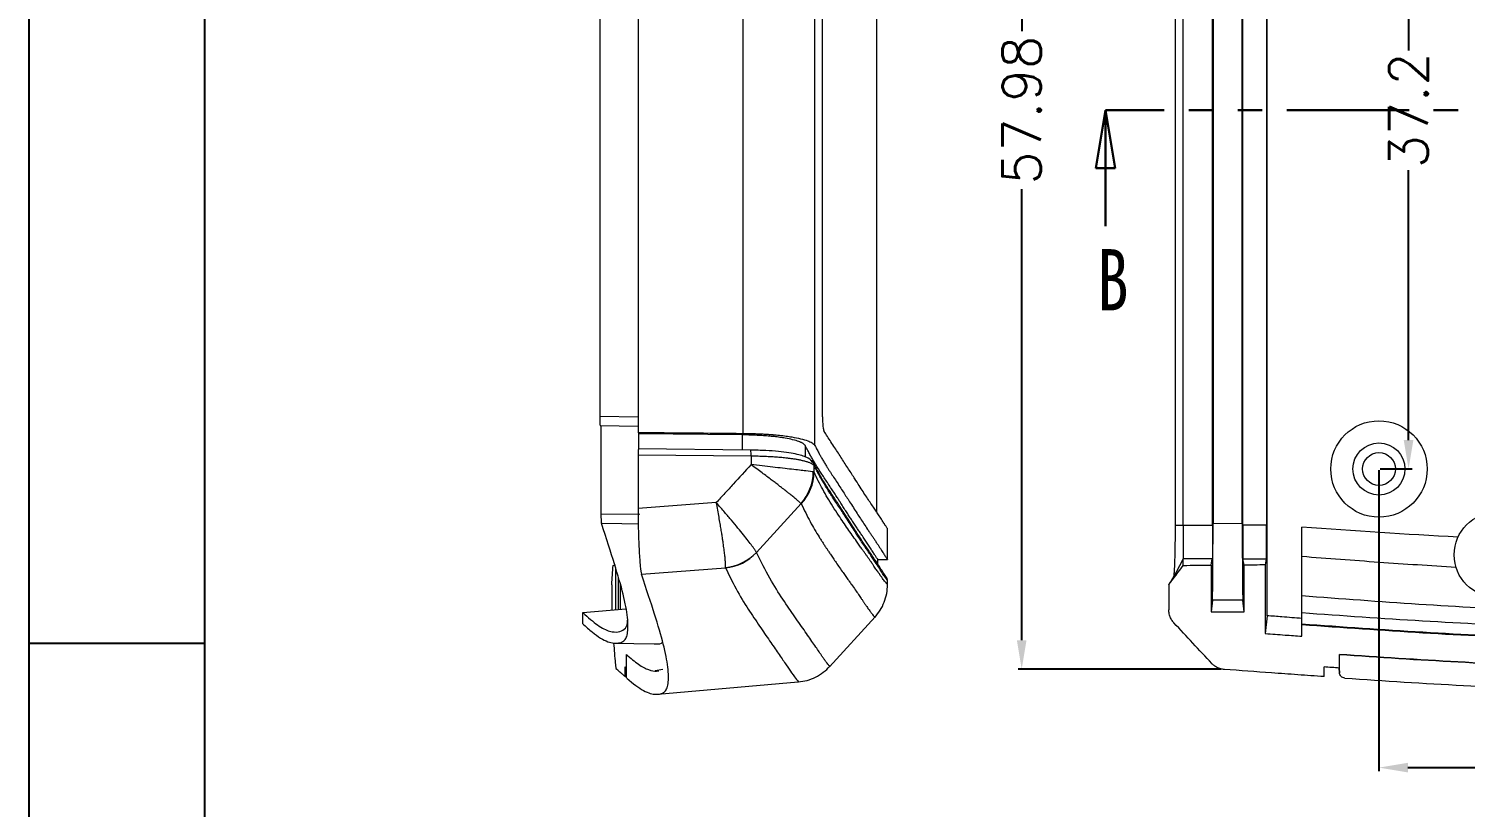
# Model space of a CAD drawing. Header units: inches. Extents: x 2021 to 3023, y 1089 to 1338.
# Drawn here: x 2402 to 2476.5, y 1204.6 to 1245 of the extents above; entities that cross this region are included whole.
import ezdxf

# ---------------------------------------------------------------- set-up
doc = ezdxf.new("R2010")
doc.units = ezdxf.units.IN
doc.linetypes.add('PHANTOM', pattern=[12.7, 6.35, -1.27, 1.27, -1.27, 1.27, -1.27])
doc.styles.add('SLDTEXTSTYLE0', font='TXT', dxfattribs={"width": 0.75})
doc.styles.get("Standard").update_dxf_attribs({"font": 'txt', "bigfont": 'gbcbig.shx'})
doc.dimstyles.new('2', dxfattribs={"dimtxt": 2, "dimasz": 1.5, "dimexe": 0.18, "dimexo": 0.0625, "dimgap": 0.1, "dimtad": 0, "dimzin": 9, "dimdsep": 46, "dimtxsty": 'Standard', "dimcen": 0.5, "dimclrd": 3, "dimclre": 3, "dimadec": 0, "dimazin": 2, "dimtfac": 1, "dimtofl": 0, "dimtmove": 0, "dimatfit": 3, "dimfxl": 1, "dimtolj": 1, "dimtzin": 0, "dimarcsym": 0})

# ---------------------------------------------------------------- blocks, each defined once
blk = doc.blocks.new('_CLOSED')
at = {"color": 0, "linetype": 'ByBlock', "lineweight": -2}
for p, q in [((-1, 0.166667), (0, 0)), ((-1, 0.166667), (-1, -0.166667)), ((0, 0), (-1, -0.166667)), ((0, 0), (-1, 0))]:
    blk.add_line(p, q, dxfattribs=at)
blk = doc.blocks.new('*D123')
at = {"color": 3, "lineweight": -2}
for p, q in [((2463.993, 1269.749), (2453.361, 1269.749)), ((2453.541, 1268.249), (2453.541, 1244.861)), ((2453.541, 1213.273), (2453.541, 1236.661)), ((2463.877, 1211.773), (2453.361, 1211.773))]:
    blk.add_line(p, q, dxfattribs=at)
at = {"color": 3}
for points in [[(2453.291, 1268.249), (2453.791, 1268.249), (2453.541, 1269.749)], [(2453.291, 1213.273), (2453.791, 1213.273), (2453.541, 1211.773)]]:
    blk.add_solid(points, dxfattribs=at)
at = {"layer": 'Defpoints', "color": 0}
for p in [(2453.541, 1269.749), (2464.056, 1269.749), (2463.94, 1211.773)]:
    blk.add_point(p, dxfattribs=at)
at = {"color": 0, "insert": (2453.541, 1240.761), "char_height": 2, "attachment_point": 5, "rotation": 90}
blk.add_mtext('\\A1;57.98', dxfattribs=at)
blk = doc.blocks.new('*D124')
at = {"color": 3, "lineweight": -2}
for p, q in [((2472.135, 1259.354), (2473.787, 1259.354)), ((2473.607, 1257.854), (2473.607, 1243.854)), ((2473.607, 1223.654), (2473.607, 1237.654)), ((2472.135, 1222.154), (2473.787, 1222.154))]:
    blk.add_line(p, q, dxfattribs=at)
at = {"color": 3}
for points in [[(2473.357, 1257.854), (2473.857, 1257.854), (2473.607, 1259.354)], [(2473.357, 1223.654), (2473.857, 1223.654), (2473.607, 1222.154)]]:
    blk.add_solid(points, dxfattribs=at)
at = {"layer": 'Defpoints', "color": 0}
for p in [(2472.072, 1259.354), (2473.607, 1259.354), (2472.072, 1222.154)]:
    blk.add_point(p, dxfattribs=at)
at = {"color": 0, "insert": (2473.607, 1240.754), "char_height": 2, "attachment_point": 5, "rotation": 90}
blk.add_mtext('\\A1;37.2', dxfattribs=at)
blk = doc.blocks.new('*D135')
at = {"color": 3, "lineweight": -2}
for p, q in [((2561.522, 1226.191), (2561.522, 1206.489)), ((2472.072, 1222.091), (2472.072, 1206.489)), ((2473.572, 1206.669), (2512.697, 1206.669)), ((2560.022, 1206.669), (2520.897, 1206.669))]:
    blk.add_line(p, q, dxfattribs=at)
at = {"color": 3}
for points in [[(2473.572, 1206.919), (2473.572, 1206.419), (2472.072, 1206.669)], [(2560.022, 1206.919), (2560.022, 1206.419), (2561.522, 1206.669)]]:
    blk.add_solid(points, dxfattribs=at)
at = {"layer": 'Defpoints', "color": 0}
for p in [(2561.522, 1226.254), (2472.072, 1222.154), (2472.072, 1206.669)]:
    blk.add_point(p, dxfattribs=at)
at = {"color": 0, "insert": (2516.797, 1206.669), "char_height": 2, "attachment_point": 5}
blk.add_mtext('\\A1;89.45', dxfattribs=at)

msp = doc.modelspace()

# ---------------------------------------------------------------- linework, layer by layer
for p, q in [((2402.035, 1337.69), (2402.035, 1088.511)), ((2411.154, 1331.757), (2411.154, 1094.444)), ((2411.154, 1213.1), (2402.035, 1213.1))]:
    msp.add_line(p, q)
at = {"color": 7, "linetype": 'Continuous', "lineweight": 15}
for p, q in [((2466.265, 1214.545), (2466.265, 1266.962)), ((2461.497, 1262.258), (2461.497, 1219.249)), ((2461.922, 1219.249), (2461.922, 1262.258)), ((2463.443, 1219.249), (2463.443, 1262.258)), ((2465.003, 1219.249), (2465.003, 1262.258)), ((2466.241, 1262.258), (2466.241, 1219.249)), ((2446.03, 1219.907), (2446.03, 1261.602)), ((2463.465, 1262.161), (2463.465, 1219.346)), ((2464.981, 1219.334), (2464.981, 1262.173)), ((2442.813, 1223.373), (2442.813, 1258.134)), ((2433.645, 1257.454), (2433.645, 1224.053)), ((2439.074, 1257.505), (2439.074, 1224.002)), ((2431.65, 1256.616), (2431.65, 1224.891)), ((2443.208, 1225.285), (2443.208, 1256.222)), ((2433.645, 1224.356), (2431.682, 1224.39)), ((2431.715, 1224.39), (2431.715, 1219.837)), ((2439.043, 1223.922), (2433.679, 1223.975)), ((2433.679, 1223.192), (2433.679, 1223.975)), ((2433.645, 1222.894), (2433.645, 1220.101)), ((2433.645, 1222.894), (2439.502, 1222.836)), ((2439.489, 1223.134), (2433.663, 1223.192)), ((2439.502, 1222.836), (2439.501, 1222.379)), ((2442.775, 1221.987), (2442.775, 1222.327)), ((2437.701, 1220.413), (2433.645, 1220.101)), ((2439.78, 1217.831), (2442.094, 1220.359)), ((2446.58, 1217.459), (2446.58, 1219.058)), ((2461.497, 1219.249), (2461.922, 1219.249)), ((2461.922, 1219.249), (2463.443, 1219.249)), ((2463.465, 1219.346), (2464.981, 1219.334)), ((2466.241, 1219.249), (2465.003, 1219.249)), ((2468.072, 1217.61), (2468.072, 1219.143)), ((2468.072, 1215.573), (2468.072, 1217.61)), ((2432.474, 1217.042), (2432.474, 1214.857)), ((2433.828, 1216.692), (2438.178, 1217.026)), ((2446.08, 1217.213), (2446.08, 1217.458)), ((2446.08, 1217.453), (2446.573, 1217.453)), ((2461.922, 1217.157), (2461.922, 1217.502)), ((2463.428, 1217.502), (2461.922, 1217.502)), ((2463.372, 1217.164), (2463.428, 1217.502)), ((2463.372, 1217.164), (2463.372, 1214.754)), ((2465.072, 1217.172), (2465.017, 1217.502)), ((2465.017, 1217.502), (2466.226, 1217.502)), ((2465.072, 1214.754), (2465.072, 1217.172)), ((2466.226, 1217.502), (2466.172, 1217.177)), ((2466.172, 1217.177), (2466.172, 1213.62)), ((2432.274, 1216.152), (2432.274, 1214.852)), ((2432.624, 1214.87), (2432.624, 1216.539)), ((2432.719, 1216.22), (2432.719, 1214.879)), ((2446.579, 1216.158), (2446.578, 1216.16)), ((2446.58, 1216.158), (2446.58, 1216.357)), ((2461.172, 1216.152), (2461.247, 1216.264)), ((2461.172, 1216.152), (2461.172, 1214.852)), ((2461.542, 1216.765), (2461.247, 1216.264)), ((2463.433, 1215.361), (2463.372, 1214.754)), ((2465.013, 1215.349), (2463.433, 1215.361)), ((2465.072, 1214.754), (2465.013, 1215.349)), ((2468.072, 1214.708), (2468.072, 1215.573)), ((2430.771, 1214.708), (2433.015, 1214.905)), ((2430.771, 1214.127), (2430.771, 1214.708)), ((2468.072, 1214.127), (2468.072, 1214.708)), ((2443.568, 1211.897), (2445.939, 1214.484)), ((2445.917, 1214.471), (2445.917, 1214.471)), ((2466.265, 1214.545), (2466.172, 1213.62)), ((2468.072, 1214.09), (2468.072, 1214.127)), ((2468.072, 1213.483), (2468.072, 1214.09)), ((2432.357, 1213.127), (2434.489, 1213.09)), ((2433.036, 1211.609), (2433.036, 1212.538)), ((2433.036, 1211.833), (2433.036, 1212.538)), ((2470.022, 1211.609), (2470.022, 1212.538)), ((2470.022, 1211.833), (2470.022, 1212.538)), ((2432.972, 1211.386), (2432.972, 1211.89)), ((2434.92, 1211.75), (2434.537, 1211.685)), ((2434.668, 1211.68), (2434.718, 1211.684)), ((2443.583, 1211.916), (2443.583, 1211.916)), ((2469.222, 1211.386), (2469.222, 1211.89)), ((2470.008, 1211.834), (2470.023, 1211.591)), ((2432.972, 1211.386), (2433.044, 1211.392)), ((2434.67, 1210.476), (2441.949, 1211.112)), ((2441.948, 1211.122), (2441.934, 1211.129))]:
    msp.add_line(p, q, dxfattribs=at)
at = {"color": 1, "linetype": 'PHANTOM', "lineweight": 30}
msp.add_line((2575.238, 1240.754), (2457.894, 1240.754), dxfattribs=at)
at = {"color": 7, "linetype": 'Continuous', "lineweight": 30}
msp.add_line((2457.894, 1234.754), (2457.894, 1240.754), dxfattribs=at)
at = {"color": 8, "linetype": 'Continuous', "lineweight": 15}
for p, q in [((2431.65, 1224.891), (2433.645, 1224.856)), ((2439.043, 1223.922), (2439.043, 1223.139)), ((2442.315, 1223.365), (2442.315, 1222.777)), ((2431.715, 1219.837), (2433.733, 1219.808)), ((2461.922, 1217.502), (2461.542, 1216.765)), ((2470.022, 1211.609), (2470.009, 1211.834))]:
    msp.add_line(p, q, dxfattribs=at)
at = {"color": 7, "linetype": 'Continuous', "lineweight": 15, "flags": 128}
msp.add_lwpolyline([(2439.484, 1223.132), (2439.488, 1223.136), (2439.489, 1223.134)], dxfattribs=at)
at = {"color": 8, "linetype": 'Continuous', "lineweight": 15, "flags": 128}
msp.add_lwpolyline([(2431.74, 1219.347), (2432.791, 1219.332), (2433.652, 1219.319)], dxfattribs=at)
at = {"color": 7, "linetype": 'Continuous', "lineweight": 15}
for centre, radius in [((2472.072, 1222.154), 2.5), ((2472.072, 1222.154), 1.35), ((2472.072, 1222.154), 0.85), ((2478.172, 1217.704), 2.2)]:
    msp.add_circle(centre, radius, dxfattribs=at)
at = {"color": 8, "linetype": 'Continuous', "lineweight": 15}
for centre, radius, start, end in [((2437.817, 1222.91), 1.687, 357.49434, 7.64786), ((2442.485, 1222.331), 0.29, 359.09821, 70.36362)]:
    msp.add_arc(centre, radius, start, end, dxfattribs=at)
at = {"color": 7, "linetype": 'Continuous', "lineweight": 15}
for centre, radius, start, end in [((2440.185, 1222.045), 2.547, 318.54439, 358.98714), ((2440.299, 1222.038), 2.476, 316.87454, 358.81782), ((2437.915, 1219.565), 2.553, 275.91447, 317.0019), ((2437.931, 1219.596), 2.556, 275.58131, 316.33967)]:
    msp.add_arc(centre, radius, start, end, dxfattribs=at)
for centre, major_axis, ratio, start_param, end_param in [((2466.226, 1219.249), (0, 1.75), 0.008727, 3.193953, 4.712389), ((2524.932, 1181.051), (691.829, 0), 0.052408, 1.655833, 1.657429)]:
    msp.add_ellipse(centre, major_axis=major_axis, ratio=ratio, start_param=start_param, end_param=end_param, dxfattribs=at)
for points, knots in [([(2443.303, 1224.099), (2443.3, 1224.106), (2443.293, 1224.118), (2443.284, 1224.149), (2443.274, 1224.188), (2443.263, 1224.252), (2443.249, 1224.351), (2443.235, 1224.501), (2443.223, 1224.674), (2443.215, 1224.867), (2443.209, 1225.073), (2443.209, 1225.214), (2443.208, 1225.285)], [0, 0, 0, 0, 0.0629695, 0.1254452, 0.1879214, 0.2508922, 0.3760149, 0.5011311, 0.6258932, 0.7506384, 0.8753114, 1, 1, 1, 1]), ([(2431.65, 1224.891), (2431.65, 1224.868), (2431.65, 1224.821), (2431.651, 1224.749), (2431.653, 1224.675), (2431.656, 1224.603), (2431.66, 1224.523), (2431.666, 1224.45), (2431.674, 1224.399), (2431.68, 1224.393), (2431.682, 1224.39)], [0, 0, 0, 0, 0.086064, 0.179557, 0.280157, 0.387126, 0.499272, 0.674155, 0.842751, 1, 1, 1, 1]), ([(2442.315, 1223.365), (2442.309, 1223.376), (2442.296, 1223.397), (2442.265, 1223.428), (2442.229, 1223.458), (2442.187, 1223.485), (2442.141, 1223.511), (2442.092, 1223.535), (2442.042, 1223.557), (2441.918, 1223.605), (2441.685, 1223.674), (2441.334, 1223.746), (2441.002, 1223.796), (2440.707, 1223.832), (2440.394, 1223.862), (2440.068, 1223.886), (2439.732, 1223.904), (2439.39, 1223.917), (2439.158, 1223.921), (2439.043, 1223.922)], [0, 0, 0, 0, 0.037948, 0.074036, 0.108264, 0.140632, 0.17114, 0.199789, 0.226578, 0.251508, 0.381512, 0.501409, 0.574678, 0.647238, 0.719104, 0.790296, 0.86083, 0.930725, 1, 1, 1, 1]), ([(2439.074, 1224.002), (2439.141, 1224.002), (2439.275, 1224), (2439.475, 1223.995), (2439.674, 1223.99), (2439.871, 1223.982), (2440.065, 1223.973), (2440.257, 1223.962), (2440.445, 1223.949), (2440.629, 1223.935), (2440.809, 1223.919), (2440.984, 1223.902), (2441.153, 1223.883), (2441.317, 1223.862), (2441.474, 1223.84), (2441.74, 1223.798), (2442.095, 1223.726), (2442.386, 1223.639), (2442.566, 1223.565), (2442.673, 1223.509), (2442.765, 1223.444), (2442.796, 1223.397), (2442.813, 1223.373)], [0, 0, 0, 0, 0.035285, 0.070623, 0.106015, 0.141465, 0.176973, 0.212543, 0.248177, 0.283877, 0.319645, 0.355484, 0.391395, 0.427381, 0.463444, 0.499586, 0.618862, 0.749037, 0.800576, 0.859583, 0.926058, 1, 1, 1, 1]), ([(2446.579, 1219.058), (2446.579, 1219.058), (2446.582, 1219.064), (2446.558, 1219.097), (2446.492, 1219.188), (2446.394, 1219.336), (2446.27, 1219.535), (2446.132, 1219.752), (2445.99, 1219.969), (2445.846, 1220.184), (2445.685, 1220.423), (2445.505, 1220.689), (2445.315, 1220.975), (2445.109, 1221.292), (2444.913, 1221.599), (2444.728, 1221.888), (2444.56, 1222.15), (2444.386, 1222.42), (2444.209, 1222.695), (2444.031, 1222.967), (2443.842, 1223.254), (2443.652, 1223.544), (2443.469, 1223.826), (2443.356, 1224.013), (2443.303, 1224.099)], [0, 0, 0, 0, 0.010186, 0.084488, 0.157754, 0.228088, 0.297325, 0.364141, 0.412351, 0.459975, 0.510471, 0.559724, 0.607738, 0.654929, 0.705003, 0.737625, 0.771602, 0.806933, 0.839682, 0.872405, 0.905219, 0.941042, 0.972745, 1, 1, 1, 1]), ([(2433.668, 1223.19), (2433.663, 1223.204), (2433.656, 1223.178), (2433.648, 1223.067), (2433.645, 1222.982), (2433.645, 1222.894)], [0, 0, 0, 0, 0.5, 0.5, 1, 1, 1, 1]), ([(2442.753, 1222.442), (2442.674, 1222.541), (2442.553, 1222.692), (2442.213, 1222.826), (2441.888, 1222.917), (2441.462, 1222.997), (2440.919, 1223.066), (2440.251, 1223.117), (2439.75, 1223.128), (2439.489, 1223.134)], [0, 0, 0, 0, 0.2060655, 0.3143025, 0.4265726, 0.5498945, 0.6865455, 0.8365426, 1, 1, 1, 1]), ([(2439.502, 1222.836), (2439.564, 1222.835), (2439.688, 1222.834), (2439.87, 1222.83), (2440.049, 1222.825), (2440.224, 1222.818), (2440.394, 1222.81), (2440.56, 1222.801), (2440.72, 1222.791), (2440.874, 1222.779), (2441.023, 1222.767), (2441.166, 1222.753), (2441.318, 1222.737), (2441.483, 1222.718), (2441.662, 1222.693), (2441.845, 1222.665), (2442.025, 1222.631), (2442.2, 1222.593), (2442.363, 1222.55), (2442.509, 1222.501), (2442.632, 1222.448), (2442.728, 1222.389), (2442.759, 1222.348), (2442.775, 1222.327)], [0, 0, 0, 0, 0.037334, 0.074243, 0.110717, 0.146761, 0.182375, 0.21756, 0.252314, 0.28664, 0.320536, 0.354002, 0.38704, 0.430676, 0.478239, 0.52973, 0.585147, 0.644488, 0.707753, 0.774937, 0.846034, 0.921065, 1, 1, 1, 1]), ([(2446.08, 1217.458), (2446.08, 1217.459), (2446.081, 1217.462), (2446.073, 1217.477), (2446.051, 1217.506), (2446.019, 1217.551), (2445.978, 1217.609), (2445.93, 1217.681), (2445.876, 1217.764), (2445.802, 1217.881), (2445.703, 1218.039), (2445.57, 1218.244), (2445.43, 1218.455), (2445.309, 1218.634), (2445.218, 1218.768), (2445.157, 1218.858), (2445.094, 1218.95), (2445.031, 1219.044), (2444.966, 1219.141), (2444.899, 1219.24), (2444.832, 1219.341), (2444.748, 1219.469), (2444.643, 1219.63), (2444.513, 1219.83), (2444.374, 1220.045), (2444.229, 1220.271), (2444.093, 1220.483), (2443.959, 1220.691), (2443.824, 1220.901), (2443.67, 1221.137), (2443.507, 1221.387), (2443.343, 1221.635), (2443.188, 1221.87), (2443.049, 1222.083), (2442.912, 1222.298), (2442.783, 1222.509), (2442.661, 1222.716), (2442.553, 1222.91), (2442.438, 1223.124), (2442.359, 1223.28), (2442.315, 1223.365)], [0, 0, 0, 0, 0.00511, 0.045015, 0.081631, 0.11738, 0.152509, 0.18702, 0.218065, 0.248587, 0.304154, 0.352668, 0.401066, 0.44408, 0.460498, 0.47675, 0.492837, 0.508757, 0.524512, 0.540101, 0.555525, 0.570785, 0.596784, 0.623697, 0.651524, 0.680266, 0.707684, 0.727991, 0.75323, 0.779883, 0.80795, 0.835964, 0.861116, 0.883388, 0.90278, 0.926656, 0.944883, 0.960938, 0.978697, 1, 1, 1, 1]), ([(2442.813, 1223.373), (2442.853, 1223.295), (2442.927, 1223.151), (2443.03, 1222.955), (2443.128, 1222.778), (2443.227, 1222.607), (2443.33, 1222.434), (2443.428, 1222.275), (2443.523, 1222.127), (2443.639, 1221.947), (2443.79, 1221.719), (2443.971, 1221.445), (2444.153, 1221.167), (2444.327, 1220.899), (2444.493, 1220.64), (2444.671, 1220.363), (2444.858, 1220.073), (2445.044, 1219.783), (2445.226, 1219.503), (2445.409, 1219.226), (2445.566, 1218.993), (2445.693, 1218.806), (2445.79, 1218.663), (2445.885, 1218.522), (2445.978, 1218.383), (2446.068, 1218.247), (2446.153, 1218.115), (2446.232, 1217.992), (2446.304, 1217.879), (2446.365, 1217.781), (2446.421, 1217.694), (2446.472, 1217.619), (2446.515, 1217.556), (2446.548, 1217.511), (2446.569, 1217.482), (2446.58, 1217.465), (2446.579, 1217.461), (2446.578, 1217.459)], [0, 0, 0, 0, 0.019546, 0.036059, 0.050101, 0.066365, 0.08334, 0.099462, 0.113229, 0.128454, 0.155327, 0.185801, 0.217505, 0.247399, 0.276054, 0.306441, 0.345556, 0.382999, 0.418772, 0.460495, 0.506356, 0.532648, 0.55938, 0.586552, 0.616564, 0.647526, 0.678334, 0.712019, 0.744557, 0.776143, 0.807364, 0.842781, 0.878865, 0.915616, 0.947681, 0.982055, 1, 1, 1, 1]), ([(2439.501, 1222.379), (2439.195, 1222.043), (2438.742, 1221.548), (2438.142, 1220.892), (2437.848, 1220.573), (2437.701, 1220.413)], [0, 0, 0, 0, 0.51131, 0.755725, 1, 1, 1, 1]), ([(2442.094, 1220.359), (2442.085, 1220.368), (2442.068, 1220.386), (2442.031, 1220.421), (2441.987, 1220.461), (2441.934, 1220.507), (2441.871, 1220.561), (2441.8, 1220.621), (2441.718, 1220.688), (2441.628, 1220.762), (2441.528, 1220.842), (2441.418, 1220.93), (2441.308, 1221.017), (2441.193, 1221.106), (2441.069, 1221.202), (2440.921, 1221.316), (2440.747, 1221.449), (2440.546, 1221.602), (2440.319, 1221.773), (2440.067, 1221.963), (2439.792, 1222.167), (2439.6, 1222.307), (2439.501, 1222.379)], [0, 0, 0, 0, 0.038182, 0.077294, 0.117312, 0.158207, 0.199941, 0.242473, 0.285752, 0.329721, 0.374317, 0.419472, 0.46511, 0.502024, 0.545089, 0.594217, 0.649247, 0.709924, 0.775885, 0.846647, 0.921595, 1, 1, 1, 1]), ([(2442.732, 1222), (2442.662, 1222.011), (2442.527, 1222.028), (2442.145, 1222.075), (2441.897, 1222.105), (2441.317, 1222.173), (2440.983, 1222.211), (2440.269, 1222.293), (2439.89, 1222.335), (2439.501, 1222.379)], [0, 0, 0, 0, 0.25, 0.25, 0.5, 0.5, 0.75, 0.75, 1, 1, 1, 1]), ([(2446.579, 1216.358), (2446.577, 1216.386), (2446.572, 1216.441), (2446.542, 1216.509), (2446.514, 1216.554), (2446.503, 1216.569), (2446.49, 1216.588), (2446.472, 1216.612), (2446.45, 1216.644), (2446.415, 1216.694), (2446.365, 1216.768), (2446.298, 1216.874), (2446.176, 1217.066), (2445.965, 1217.395), (2445.66, 1217.841), (2445.347, 1218.302), (2445.054, 1218.748), (2444.728, 1219.254), (2444.455, 1219.678), (2444.254, 1219.989), (2444.139, 1220.166), (2444.026, 1220.339), (2443.915, 1220.507), (2443.806, 1220.672), (2443.69, 1220.847), (2443.557, 1221.049), (2443.395, 1221.299), (2443.203, 1221.61), (2442.982, 1221.995), (2442.828, 1222.296), (2442.746, 1222.457)], [0, 0, 0, 0, 0.023453, 0.044352, 0.060518, 0.07298, 0.086478, 0.106625, 0.129568, 0.153372, 0.194084, 0.232564, 0.270386, 0.371693, 0.473, 0.537467, 0.601934, 0.666401, 0.732389, 0.752337, 0.772307, 0.791514, 0.8099, 0.827464, 0.845218, 0.866423, 0.892503, 0.923459, 0.95929, 1, 1, 1, 1]), ([(2442.732, 1222), (2442.741, 1221.999), (2442.758, 1221.995), (2442.769, 1221.99), (2442.775, 1221.987)], [0, 0, 0, 0, 0.498425, 1, 1, 1, 1]), ([(2431.715, 1219.837), (2431.715, 1219.817), (2431.715, 1219.774), (2431.716, 1219.71), (2431.717, 1219.645), (2431.719, 1219.58), (2431.723, 1219.507), (2431.727, 1219.436), (2431.733, 1219.376), (2431.738, 1219.356), (2431.74, 1219.347)], [0, 0, 0, 0, 0.089574, 0.18483, 0.285345, 0.390446, 0.499206, 0.672142, 0.840404, 1, 1, 1, 1]), ([(2433.645, 1220.101), (2433.645, 1219.698), (2433.649, 1219.306), (2433.668, 1218.549), (2433.681, 1218.203), (2433.706, 1217.738), (2433.715, 1217.596), (2433.735, 1217.338), (2433.746, 1217.22), (2433.779, 1216.913), (2433.803, 1216.771), (2433.828, 1216.692)], [0, 0, 0, 0, 0.25, 0.25, 0.5, 0.5, 0.625, 0.625, 0.75, 0.75, 1, 1, 1, 1]), ([(2438.18, 1217.052), (2438.18, 1217.068), (2438.182, 1217.099), (2438.181, 1217.159), (2438.179, 1217.229), (2438.174, 1217.312), (2438.167, 1217.407), (2438.157, 1217.515), (2438.145, 1217.635), (2438.13, 1217.768), (2438.112, 1217.913), (2438.092, 1218.07), (2438.071, 1218.227), (2438.047, 1218.389), (2438.021, 1218.566), (2437.987, 1218.781), (2437.946, 1219.035), (2437.898, 1219.33), (2437.841, 1219.662), (2437.775, 1220.028), (2437.726, 1220.282), (2437.701, 1220.413)], [0, 0, 0, 0, 0.039648, 0.080373, 0.12215, 0.164947, 0.208724, 0.253433, 0.299016, 0.345406, 0.392529, 0.440301, 0.488633, 0.527204, 0.573678, 0.627902, 0.689604, 0.758362, 0.833576, 0.914451, 1, 1, 1, 1]), ([(2439.78, 1217.831), (2439.773, 1217.843), (2439.76, 1217.867), (2439.731, 1217.912), (2439.696, 1217.965), (2439.654, 1218.026), (2439.605, 1218.095), (2439.515, 1218.217), (2439.36, 1218.421), (2439.116, 1218.73), (2438.821, 1219.092), (2438.551, 1219.417), (2438.317, 1219.695), (2438.133, 1219.911), (2437.925, 1220.153), (2437.778, 1220.324), (2437.701, 1220.413)], [0, 0, 0, 0, 0.039664, 0.079882, 0.120639, 0.161912, 0.203681, 0.245955, 0.36362, 0.488612, 0.606589, 0.735235, 0.791948, 0.85491, 0.924168, 1, 1, 1, 1]), ([(2468.072, 1214.708), (2470.159, 1214.557), (2472.246, 1214.41), (2476.424, 1214.159), (2478.514, 1214.053), (2484.79, 1213.8), (2488.983, 1213.723), (2495.271, 1213.695), (2497.367, 1213.7), (2501.558, 1213.728), (2503.654, 1213.753), (2507.845, 1213.823), (2509.94, 1213.869), (2514.131, 1214.002), (2516.226, 1214.087), (2522.51, 1214.398), (2526.7, 1214.682), (2535.068, 1215.369), (2539.244, 1215.768), (2547.578, 1216.682), (2551.737, 1217.197), (2560.031, 1218.386), (2564.166, 1219.066), (2568.281, 1219.89)], [0, 0, 0, 0, 0.0625, 0.0625, 0.125, 0.125, 0.25, 0.25, 0.3125, 0.3125, 0.375, 0.375, 0.4375, 0.4375, 0.5, 0.5, 0.625, 0.625, 0.75, 0.75, 0.875, 0.875, 1, 1, 1, 1]), ([(2565.013, 1219.785), (2561.034, 1219.07), (2557.034, 1218.478), (2549.017, 1217.431), (2544.999, 1216.974), (2536.944, 1216.168), (2532.907, 1215.816), (2524.824, 1215.221), (2520.778, 1214.982), (2514.7, 1214.73), (2512.673, 1214.663), (2508.617, 1214.565), (2506.587, 1214.533), (2502.529, 1214.487), (2500.5, 1214.474), (2496.442, 1214.465), (2494.413, 1214.47), (2488.326, 1214.525), (2484.268, 1214.617), (2478.19, 1214.891), (2476.166, 1215.004), (2472.118, 1215.266), (2470.095, 1215.418), (2468.072, 1215.573)], [0, 0, 0, 0, 0.125, 0.125, 0.25, 0.25, 0.375, 0.375, 0.5, 0.5, 0.5625, 0.5625, 0.625, 0.625, 0.6875, 0.6875, 0.75, 0.75, 0.875, 0.875, 0.9375, 0.9375, 1, 1, 1, 1]), ([(2430.771, 1214.127), (2430.944, 1213.976), (2431.107, 1213.829), (2431.415, 1213.578), (2431.56, 1213.472), (2431.965, 1213.219), (2432.196, 1213.143), (2432.486, 1213.116), (2432.573, 1213.12), (2432.728, 1213.15), (2432.796, 1213.174), (2432.913, 1213.245), (2432.961, 1213.292), (2433.039, 1213.426), (2433.068, 1213.512), (2433.128, 1213.826), (2433.129, 1214.111), (2433.055, 1214.802), (2432.979, 1215.202), (2432.753, 1216.122), (2432.602, 1216.64), (2432.226, 1217.834), (2432.001, 1218.518), (2431.74, 1219.347)], [0, 0, 0, 0, 0.0625, 0.0625, 0.125, 0.125, 0.25, 0.25, 0.3125, 0.3125, 0.375, 0.375, 0.4375, 0.4375, 0.5, 0.5, 0.625, 0.625, 0.75, 0.75, 0.875, 0.875, 1, 1, 1, 1]), ([(2461.497, 1219.249), (2461.497, 1219.193), (2461.497, 1219.082), (2461.496, 1218.915), (2461.496, 1218.751), (2461.494, 1218.589), (2461.493, 1218.428), (2461.49, 1218.239), (2461.487, 1218.023), (2461.481, 1217.708), (2461.471, 1217.345), (2461.457, 1216.989), (2461.443, 1216.766), (2461.432, 1216.638), (2461.423, 1216.57), (2461.414, 1216.522), (2461.409, 1216.509), (2461.406, 1216.503)], [0, 0, 0, 0, 0.040249, 0.080185, 0.119955, 0.15971, 0.199599, 0.23977, 0.303715, 0.368416, 0.499393, 0.630467, 0.759237, 0.820869, 0.883196, 0.941828, 1, 1, 1, 1]), ([(2463.443, 1219.249), (2463.443, 1219.204), (2463.443, 1219.111), (2463.443, 1218.971), (2463.442, 1218.826), (2463.442, 1218.678), (2463.441, 1218.53), (2463.441, 1218.382), (2463.44, 1218.237), (2463.439, 1218.098), (2463.438, 1217.966), (2463.437, 1217.845), (2463.435, 1217.736), (2463.434, 1217.645), (2463.432, 1217.572), (2463.43, 1217.521), (2463.429, 1217.508), (2463.428, 1217.502)], [0, 0, 0, 0, 0.051125, 0.104471, 0.160038, 0.217826, 0.277834, 0.340062, 0.40451, 0.471178, 0.540066, 0.611174, 0.684501, 0.760047, 0.837813, 0.917797, 1, 1, 1, 1]), ([(2463.433, 1215.361), (2463.433, 1215.368), (2463.435, 1215.382), (2463.436, 1215.417), (2463.438, 1215.462), (2463.44, 1215.517), (2463.442, 1215.582), (2463.443, 1215.657), (2463.445, 1215.74), (2463.446, 1215.832), (2463.448, 1215.931), (2463.449, 1216.037), (2463.451, 1216.149), (2463.452, 1216.266), (2463.453, 1216.388), (2463.455, 1216.513), (2463.456, 1216.681), (2463.458, 1216.903), (2463.459, 1217.19), (2463.461, 1217.504), (2463.462, 1217.842), (2463.463, 1218.2), (2463.464, 1218.574), (2463.465, 1218.957), (2463.465, 1219.216), (2463.465, 1219.346)], [0, 0, 0, 0, 0.035081, 0.070182, 0.105236, 0.140179, 0.174946, 0.209473, 0.243698, 0.27756, 0.311003, 0.343971, 0.376415, 0.408287, 0.439545, 0.470148, 0.500064, 0.557074, 0.616286, 0.677434, 0.740204, 0.804242, 0.869161, 0.934552, 1, 1, 1, 1]), ([(2464.981, 1219.334), (2464.981, 1219.267), (2464.981, 1219.128), (2464.981, 1218.913), (2464.982, 1218.686), (2464.982, 1218.448), (2464.983, 1218.2), (2464.983, 1217.943), (2464.984, 1217.68), (2464.985, 1217.413), (2464.987, 1217.146), (2464.988, 1216.882), (2464.991, 1216.542), (2464.994, 1216.176), (2464.998, 1215.843), (2465.003, 1215.615), (2465.006, 1215.471), (2465.01, 1215.387), (2465.012, 1215.361), (2465.013, 1215.349)], [0, 0, 0, 0, 0.034034, 0.070296, 0.108841, 0.149711, 0.192931, 0.23851, 0.286431, 0.336648, 0.389085, 0.443631, 0.500134, 0.613602, 0.715218, 0.804425, 0.881288, 0.946263, 1, 1, 1, 1]), ([(2465.003, 1219.249), (2465.003, 1219.209), (2465.003, 1219.129), (2465.003, 1219.01), (2465.003, 1218.893), (2465.003, 1218.778), (2465.004, 1218.665), (2465.004, 1218.496), (2465.005, 1218.28), (2465.007, 1218.039), (2465.009, 1217.835), (2465.011, 1217.686), (2465.013, 1217.585), (2465.015, 1217.523), (2465.017, 1217.509), (2465.017, 1217.502)], [0, 0, 0, 0, 0.045569, 0.090548, 0.135148, 0.179582, 0.224067, 0.268818, 0.385155, 0.500075, 0.614809, 0.731334, 0.820443, 0.909423, 1, 1, 1, 1]), ([(2468.072, 1214.127), (2470.163, 1213.976), (2472.255, 1213.829), (2476.443, 1213.578), (2478.538, 1213.472), (2484.827, 1213.219), (2489.026, 1213.143), (2495.329, 1213.116), (2497.43, 1213.12), (2501.633, 1213.15), (2503.735, 1213.174), (2507.938, 1213.245), (2510.04, 1213.292), (2514.244, 1213.426), (2516.345, 1213.512), (2522.647, 1213.826), (2526.845, 1214.111), (2535.227, 1214.802), (2539.414, 1215.202), (2547.772, 1216.122), (2551.941, 1216.64), (2560.253, 1217.834), (2564.395, 1218.518), (2568.514, 1219.347)], [0, 0, 0, 0, 0.0625, 0.0625, 0.125, 0.125, 0.25, 0.25, 0.3125, 0.3125, 0.375, 0.375, 0.4375, 0.4375, 0.5, 0.5, 0.625, 0.625, 0.75, 0.75, 0.875, 0.875, 1, 1, 1, 1]), ([(2468.072, 1214.09), (2470.164, 1213.939), (2472.257, 1213.792), (2476.446, 1213.541), (2478.542, 1213.435), (2484.834, 1213.183), (2489.034, 1213.106), (2495.339, 1213.079), (2497.441, 1213.084), (2501.646, 1213.113), (2503.748, 1213.137), (2507.953, 1213.209), (2510.056, 1213.256), (2514.261, 1213.39), (2516.364, 1213.476), (2522.667, 1213.791), (2526.867, 1214.076), (2535.252, 1214.767), (2539.44, 1215.168), (2547.802, 1216.088), (2551.972, 1216.607), (2560.287, 1217.802), (2564.43, 1218.487), (2568.551, 1219.316)], [0, 0, 0, 0, 0.0625, 0.0625, 0.125, 0.125, 0.25, 0.25, 0.3125, 0.3125, 0.375, 0.375, 0.4375, 0.4375, 0.5, 0.5, 0.625, 0.625, 0.75, 0.75, 0.875, 0.875, 1, 1, 1, 1]), ([(2476.071, 1217.052), (2474.737, 1217.13), (2473.403, 1217.218), (2470.737, 1217.407), (2469.405, 1217.508), (2468.072, 1217.61)], [0, 0, 0, 0, 0.5, 0.5, 1, 1, 1, 1]), ([(2470.022, 1212.538), (2472.073, 1212.394), (2474.126, 1212.262), (2478.234, 1212.04), (2480.289, 1211.948), (2486.461, 1211.737), (2490.581, 1211.681), (2496.76, 1211.673), (2498.819, 1211.682), (2502.939, 1211.719), (2504.999, 1211.747), (2509.118, 1211.825), (2511.178, 1211.878), (2515.298, 1212.022), (2517.358, 1212.112), (2523.537, 1212.435), (2527.654, 1212.723), (2535.873, 1213.411), (2539.978, 1213.807), (2548.177, 1214.715), (2552.268, 1215.225), (2560.422, 1216.398), (2564.485, 1217.067), (2568.526, 1217.873)], [0, 0, 0, 0, 0.0625, 0.0625, 0.125, 0.125, 0.25, 0.25, 0.3125, 0.3125, 0.375, 0.375, 0.4375, 0.4375, 0.5, 0.5, 0.625, 0.625, 0.75, 0.75, 0.875, 0.875, 1, 1, 1, 1]), ([(2568.12, 1217.792), (2564.093, 1216.999), (2560.044, 1216.339), (2551.916, 1215.18), (2547.838, 1214.675), (2539.675, 1213.777), (2535.589, 1213.384), (2527.405, 1212.704), (2523.308, 1212.421), (2517.152, 1212.102), (2515.098, 1212.014), (2510.993, 1211.873), (2508.941, 1211.821), (2504.838, 1211.744), (2502.787, 1211.717), (2498.686, 1211.681), (2496.636, 1211.673), (2490.488, 1211.682), (2486.392, 1211.738), (2480.25, 1211.949), (2478.204, 1212.041), (2474.112, 1212.263), (2472.067, 1212.394), (2470.022, 1212.538)], [0, 0, 0, 0, 0.125, 0.125, 0.25, 0.25, 0.375, 0.375, 0.5, 0.5, 0.5625, 0.5625, 0.625, 0.625, 0.6875, 0.6875, 0.75, 0.75, 0.875, 0.875, 0.9375, 0.9375, 1, 1, 1, 1]), ([(2433.058, 1211.31), (2433.383, 1211.024), (2433.672, 1210.799), (2434.176, 1210.526), (2434.391, 1210.474), (2434.659, 1210.469), (2434.739, 1210.479), (2434.881, 1210.518), (2434.942, 1210.546), (2435.047, 1210.627), (2435.09, 1210.681), (2435.158, 1210.827), (2435.183, 1210.918), (2435.23, 1211.245), (2435.225, 1211.534), (2435.14, 1212.225), (2435.062, 1212.622), (2434.832, 1213.532), (2434.681, 1214.043), (2434.307, 1215.217), (2434.085, 1215.887), (2433.828, 1216.692)], [0, 0, 0, 0, 0.125, 0.125, 0.25, 0.25, 0.3125, 0.3125, 0.375, 0.375, 0.4375, 0.4375, 0.5, 0.5, 0.625, 0.625, 0.75, 0.75, 0.875, 0.875, 1, 1, 1, 1]), ([(2445.916, 1214.459), (2446.014, 1214.578), (2446.213, 1214.817), (2446.42, 1215.241), (2446.555, 1215.694), (2446.572, 1216.005), (2446.58, 1216.159)], [0, 0, 0, 0, 0.248431, 0.499972, 0.751529, 1, 1, 1, 1]), ([(2446.58, 1216.357), (2446.58, 1216.357), (2446.58, 1216.357), (2446.58, 1216.358), (2446.58, 1216.358)], [0, 0, 0, 0, 0.497095, 1, 1, 1, 1]), ([(2470.299, 1211.31), (2474.401, 1211.024), (2478.508, 1210.799), (2486.734, 1210.526), (2490.854, 1210.474), (2497.03, 1210.469), (2499.089, 1210.479), (2503.207, 1210.518), (2505.266, 1210.546), (2509.385, 1210.627), (2511.444, 1210.681), (2515.562, 1210.827), (2517.621, 1210.918), (2523.798, 1211.245), (2527.914, 1211.534), (2536.131, 1212.225), (2540.235, 1212.622), (2548.431, 1213.532), (2552.52, 1214.043), (2560.672, 1215.217), (2564.734, 1215.887), (2568.774, 1216.692)], [0, 0, 0, 0, 0.125, 0.125, 0.25, 0.25, 0.3125, 0.3125, 0.375, 0.375, 0.4375, 0.4375, 0.5, 0.5, 0.625, 0.625, 0.75, 0.75, 0.875, 0.875, 1, 1, 1, 1]), ([(2430.771, 1214.708), (2430.909, 1214.585), (2431.184, 1214.341), (2431.549, 1214.054), (2431.879, 1213.851), (2432.259, 1213.702), (2432.641, 1213.682), (2432.939, 1213.818), (2433.087, 1214.016), (2433.091, 1214.272), (2433.092, 1214.312)], [0, 0, 0, 0, 0.098679, 0.197376, 0.29615, 0.394956, 0.584818, 0.774784, 0.965138, 1, 1, 1, 1]), ([(2461.438, 1214.174), (2461.416, 1214.199), (2461.371, 1214.251), (2461.313, 1214.337), (2461.263, 1214.431), (2461.223, 1214.531), (2461.194, 1214.635), (2461.176, 1214.743), (2461.173, 1214.815), (2461.172, 1214.852)], [0, 0, 0, 0, 0.135903, 0.275312, 0.417593, 0.562019, 0.707792, 0.85407, 1, 1, 1, 1]), ([(2463.399, 1212.071), (2463.072, 1212.421), (2462.745, 1212.772), (2462.419, 1213.122), (2462.092, 1213.473), (2461.765, 1213.824), (2461.438, 1214.174)], [0, 0, 0, 0, 0.001440448, 0.001440448, 0.001440448, 0.002880898, 0.002880898, 0.002880898, 0.002880898]), ([(2468.072, 1214.406), (2467.9, 1214.419), (2467.728, 1214.432), (2467.556, 1214.445), (2467.384, 1214.459), (2467.212, 1214.472), (2467.04, 1214.485), (2466.782, 1214.505), (2466.523, 1214.525), (2466.265, 1214.545)], [0, 0, 0, 0, 0.000518009, 0.000518009, 0.000518009, 0.001036019, 0.001036019, 0.001036019, 0.001813621, 0.001813621, 0.001813621, 0.001813621]), ([(2432.477, 1212.071), (2432.448, 1212.421), (2432.418, 1212.772), (2432.389, 1213.122), (2432.388, 1213.124), (2432.388, 1213.125), (2432.388, 1213.126)], [0, 0, 0, 0, 0.001440448, 0.001440448, 0.001440448, 0.001445657, 0.001445657, 0.001445657, 0.001445657]), ([(2434.475, 1213.092), (2434.619, 1213.082), (2434.803, 1213.068), (2434.899, 1213.159), (2434.92, 1213.179)], [0, 0, 0, 0, 0.78849, 1, 1, 1, 1]), ([(2466.172, 1213.62), (2466.344, 1213.608), (2466.515, 1213.596), (2466.687, 1213.583), (2466.859, 1213.571), (2467.03, 1213.558), (2467.202, 1213.546), (2467.492, 1213.525), (2467.782, 1213.504), (2468.072, 1213.483)], [0, 0, 0, 0, 0.000518009, 0.000518009, 0.000518009, 0.001036019, 0.001036019, 0.001036019, 0.001911635, 0.001911635, 0.001911635, 0.001911635]), ([(2433.036, 1212.538), (2433.253, 1212.352), (2433.686, 1211.981), (2434.197, 1211.722), (2434.54, 1211.65), (2434.673, 1211.687), (2434.707, 1211.696)], [0, 0, 0, 0, 0.298996, 0.598228, 0.897288, 1, 1, 1, 1]), ([(2432.535, 1211.758), (2432.532, 1211.761), (2432.526, 1211.768), (2432.518, 1211.79), (2432.51, 1211.821), (2432.502, 1211.86), (2432.495, 1211.905), (2432.488, 1211.956), (2432.482, 1212.011), (2432.479, 1212.051), (2432.477, 1212.071)], [0, 0, 0, 0, 0.1354675, 0.269201, 0.4004762, 0.528634, 0.653098, 0.7733857, 0.8891142, 1, 1, 1, 1]), ([(2432.972, 1211.386), (2432.935, 1211.418), (2432.898, 1211.451), (2432.861, 1211.484), (2432.823, 1211.517), (2432.785, 1211.55), (2432.747, 1211.583), (2432.678, 1211.642), (2432.607, 1211.7), (2432.535, 1211.758)], [0, 0, 0, 0, 0.001369104, 0.001369104, 0.001369104, 0.002738208, 0.002738208, 0.002738208, 0.005198391, 0.005198391, 0.005198391, 0.005198391]), ([(2433.058, 1211.31), (2433.052, 1211.315), (2433.047, 1211.35), (2433.039, 1211.459), (2433.036, 1211.533), (2433.036, 1211.609)], [0, 0, 0, 0, 0.5, 0.5, 1, 1, 1, 1]), ([(2441.955, 1211.112), (2442.108, 1211.133), (2442.416, 1211.176), (2442.856, 1211.351), (2443.262, 1211.596), (2443.482, 1211.814), (2443.592, 1211.923)], [0, 0, 0, 0, 0.248696, 0.499943, 0.751217, 1, 1, 1, 1]), ([(2464.056, 1211.758), (2464.022, 1211.761), (2463.956, 1211.768), (2463.859, 1211.79), (2463.766, 1211.821), (2463.679, 1211.86), (2463.598, 1211.905), (2463.524, 1211.956), (2463.458, 1212.011), (2463.418, 1212.051), (2463.399, 1212.071)], [0, 0, 0, 0, 0.1354675, 0.269201, 0.4004762, 0.528634, 0.653098, 0.7733857, 0.8891142, 1, 1, 1, 1]), ([(2469.222, 1211.386), (2468.769, 1211.418), (2468.315, 1211.451), (2467.861, 1211.484), (2467.408, 1211.517), (2466.954, 1211.55), (2466.5, 1211.583), (2465.685, 1211.642), (2464.87, 1211.7), (2464.056, 1211.758)], [0, 0, 0, 0, 0.001369104, 0.001369104, 0.001369104, 0.002738208, 0.002738208, 0.002738208, 0.005198391, 0.005198391, 0.005198391, 0.005198391]), ([(2470.299, 1211.31), (2470.224, 1211.315), (2470.153, 1211.35), (2470.051, 1211.459), (2470.022, 1211.533), (2470.022, 1211.609)], [0, 0, 0, 0, 0.5, 0.5, 1, 1, 1, 1])]:
    msp.add_open_spline(points, degree=3, knots=knots, dxfattribs=at)
for points in [[(2433.645, 1224.053), (2433.656, 1224.027), (2433.667, 1224.001), (2433.679, 1223.975)], [(2433.645, 1224.053), (2435.454, 1224.036), (2437.264, 1224.019), (2439.074, 1224.002)], [(2442.106, 1220.346), (2442.104, 1220.352), (2442.099, 1220.356), (2442.094, 1220.359)], [(2461.922, 1219.249), (2461.922, 1219.002), (2461.922, 1218.549), (2461.922, 1218.018), (2461.922, 1217.64), (2461.922, 1217.515), (2461.922, 1217.502)], [(2476.174, 1218.625), (2473.471, 1218.763), (2470.77, 1218.93), (2468.072, 1219.143)], [(2439.78, 1217.831), (2439.781, 1217.829), (2439.781, 1217.826), (2439.782, 1217.824)], [(2432.274, 1216.152), (2432.298, 1216.487), (2432.321, 1216.822), (2432.343, 1217.157)], [(2432.343, 1217.157), (2432.388, 1217.159), (2432.431, 1217.162), (2432.474, 1217.164)], [(2438.178, 1217.026), (2438.179, 1217.034), (2438.179, 1217.043), (2438.18, 1217.052)], [(2461.172, 1216.152), (2461.422, 1216.487), (2461.672, 1216.822), (2461.922, 1217.157)], [(2461.922, 1217.157), (2462.406, 1217.159), (2462.889, 1217.162), (2463.372, 1217.164)], [(2463.372, 1214.754), (2463.939, 1214.754), (2464.506, 1214.754), (2465.072, 1214.754)], [(2433.036, 1211.833), (2433.015, 1211.852), (2432.994, 1211.871), (2432.972, 1211.89)], [(2470.022, 1211.833), (2469.756, 1211.852), (2469.489, 1211.871), (2469.222, 1211.89)]]:
    msp.add_open_spline(points, degree=3, dxfattribs=at)
at = {"color": 8, "linetype": 'Continuous', "lineweight": 15}
for points, knots in [([(2446.58, 1216.358), (2446.579, 1216.361), (2446.578, 1216.367), (2446.567, 1216.383), (2446.551, 1216.406), (2446.529, 1216.437), (2446.483, 1216.501), (2446.399, 1216.626), (2446.254, 1216.856), (2446.057, 1217.164), (2445.799, 1217.545), (2445.475, 1218.019), (2445.106, 1218.577), (2444.702, 1219.206), (2444.299, 1219.831), (2443.981, 1220.316), (2443.768, 1220.637), (2443.647, 1220.821), (2443.538, 1220.987), (2443.439, 1221.142), (2443.348, 1221.289), (2443.262, 1221.43), (2443.17, 1221.586), (2443.08, 1221.744), (2442.984, 1221.921), (2442.885, 1222.11), (2442.814, 1222.25), (2442.775, 1222.327)], [0, 0, 0, 0, 0.026576, 0.052813, 0.078323, 0.103107, 0.133277, 0.20537, 0.276904, 0.35248, 0.43755, 0.519305, 0.603098, 0.682428, 0.757478, 0.820244, 0.842396, 0.861256, 0.878558, 0.894303, 0.908477, 0.921951, 0.934971, 0.952134, 0.965093, 0.980926, 1, 1, 1, 1]), ([(2446.578, 1216.16), (2446.578, 1216.162), (2446.577, 1216.167), (2446.565, 1216.183), (2446.548, 1216.203), (2446.527, 1216.225), (2446.498, 1216.257), (2446.456, 1216.305), (2446.394, 1216.382), (2446.321, 1216.48), (2446.234, 1216.602), (2446.149, 1216.723), (2446.074, 1216.832), (2446.013, 1216.921), (2445.948, 1217.016), (2445.877, 1217.121), (2445.79, 1217.246), (2445.699, 1217.378), (2445.606, 1217.511), (2445.523, 1217.63), (2445.435, 1217.754), (2445.344, 1217.883), (2445.238, 1218.031), (2445.113, 1218.207), (2444.947, 1218.441), (2444.749, 1218.722), (2444.521, 1219.048), (2444.285, 1219.393), (2444.028, 1219.775), (2443.755, 1220.195), (2443.479, 1220.641), (2443.226, 1221.084), (2442.993, 1221.523), (2442.847, 1221.834), (2442.775, 1221.987)], [0, 0, 0, 0, 0.023223, 0.05163, 0.079523, 0.103432, 0.122819, 0.162871, 0.200888, 0.240744, 0.28141, 0.322339, 0.343338, 0.364544, 0.385957, 0.407577, 0.431335, 0.462228, 0.483113, 0.504062, 0.525076, 0.546155, 0.567299, 0.595708, 0.626832, 0.66979, 0.712031, 0.753556, 0.795689, 0.843754, 0.888271, 0.92791, 0.964516, 1, 1, 1, 1]), ([(2442.106, 1220.346), (2442.259, 1220.03), (2442.565, 1219.398), (2442.897, 1218.848), (2443.084, 1218.549), (2443.135, 1218.469), (2443.185, 1218.39), (2443.235, 1218.313), (2443.285, 1218.236), (2443.334, 1218.161), (2443.381, 1218.09), (2443.44, 1217.999), (2443.519, 1217.882), (2443.63, 1217.717), (2443.764, 1217.518), (2443.922, 1217.289), (2444.097, 1217.037), (2444.24, 1216.834), (2444.348, 1216.681), (2444.418, 1216.581), (2444.489, 1216.481), (2444.547, 1216.399), (2444.624, 1216.29), (2444.744, 1216.121), (2444.907, 1215.889), (2445.073, 1215.651), (2445.186, 1215.486), (2445.259, 1215.379), (2445.299, 1215.319), (2445.338, 1215.263), (2445.375, 1215.209), (2445.409, 1215.159), (2445.442, 1215.111), (2445.508, 1215.014), (2445.604, 1214.877), (2445.716, 1214.722), (2445.811, 1214.6), (2445.883, 1214.523), (2445.924, 1214.479), (2445.919, 1214.473), (2445.917, 1214.471)], [0, 0, 0, 0, 0.073357, 0.146624, 0.154677, 0.16273, 0.170781, 0.178831, 0.18688, 0.194928, 0.202975, 0.209844, 0.224473, 0.24223, 0.266205, 0.294221, 0.326277, 0.362373, 0.37604, 0.390207, 0.404874, 0.419936, 0.426996, 0.454217, 0.499157, 0.541665, 0.581742, 0.59469, 0.607362, 0.619759, 0.631881, 0.643726, 0.655294, 0.666586, 0.716961, 0.771222, 0.829367, 0.891359, 0.957184, 1, 1, 1, 1]), ([(2443.583, 1211.916), (2443.584, 1211.916), (2443.595, 1211.913), (2443.571, 1211.942), (2443.524, 1211.994), (2443.452, 1212.076), (2443.385, 1212.164), (2443.333, 1212.235), (2443.304, 1212.276), (2443.275, 1212.318), (2443.244, 1212.361), (2443.213, 1212.407), (2443.181, 1212.453), (2443.149, 1212.501), (2443.028, 1212.677), (2442.782, 1213.045), (2442.329, 1213.698), (2441.783, 1214.469), (2441.162, 1215.387), (2440.469, 1216.439), (2440.011, 1217.362), (2439.782, 1217.824)], [0, 0, 0, 0, 0.003452, 0.072659, 0.129996, 0.184005, 0.234686, 0.248984, 0.262994, 0.276713, 0.290145, 0.303288, 0.31614, 0.328705, 0.34098, 0.450952, 0.56088, 0.670757, 0.780586, 0.890356, 1, 1, 1, 1]), ([(2438.178, 1217.026), (2438.386, 1216.6), (2438.802, 1215.748), (2439.437, 1214.757), (2440.016, 1213.89), (2440.534, 1213.147), (2440.98, 1212.51), (2441.341, 1211.974), (2441.658, 1211.502), (2441.874, 1211.205), (2441.992, 1211.102), (2441.953, 1211.12), (2441.948, 1211.122)], [0, 0, 0, 0, 0.100618, 0.201048, 0.301342, 0.401594, 0.501812, 0.60204, 0.702312, 0.842721, 0.982957, 1, 1, 1, 1])]:
    msp.add_open_spline(points, degree=3, knots=knots, dxfattribs=at)

# ---------------------------------------------------------------- block references
at = {"color": 7, "linetype": 'Continuous', "lineweight": 30, "xscale": 3, "yscale": 3, "zscale": 0.5, "rotation": 90}
msp.add_blockref('_CLOSED', (2457.894, 1240.754), dxfattribs=at)

# ---------------------------------------------------------------- texts
at = {"color": 7, "linetype": 'Continuous', "insert": (2457.463, 1233.554), "char_height": 3.175, "attachment_point": 1, "style": 'SLDTEXTSTYLE0'}
msp.add_mtext('B', dxfattribs=at)

# ---------------------------------------------------------------- dimensions: what is measured, and where the dimension line sits
for base, p1, p2, picture, middle in [((2453.541, 1269.749), (2463.94, 1211.773), (2464.056, 1269.749), '*D123', (2453.541, 1240.761)), ((2473.607, 1259.354), (2472.072, 1222.154), (2472.072, 1259.354), '*D124', (2473.607, 1240.754))]:
    dim = msp.add_linear_dim(base=base, p1=p1, p2=p2, angle=90, dimstyle='2')
    dim.commit()
    dim.dimension.update_dxf_attribs({"geometry": picture, "text_midpoint": middle})
dim = msp.add_linear_dim(base=(2472.072, 1206.669), p1=(2561.522, 1226.254), p2=(2472.072, 1222.154), dimstyle='2')
dim.commit()
dim.dimension.update_dxf_attribs({"geometry": '*D135', "text_midpoint": (2516.797, 1206.669)})

doc.saveas('drawing.dxf')
